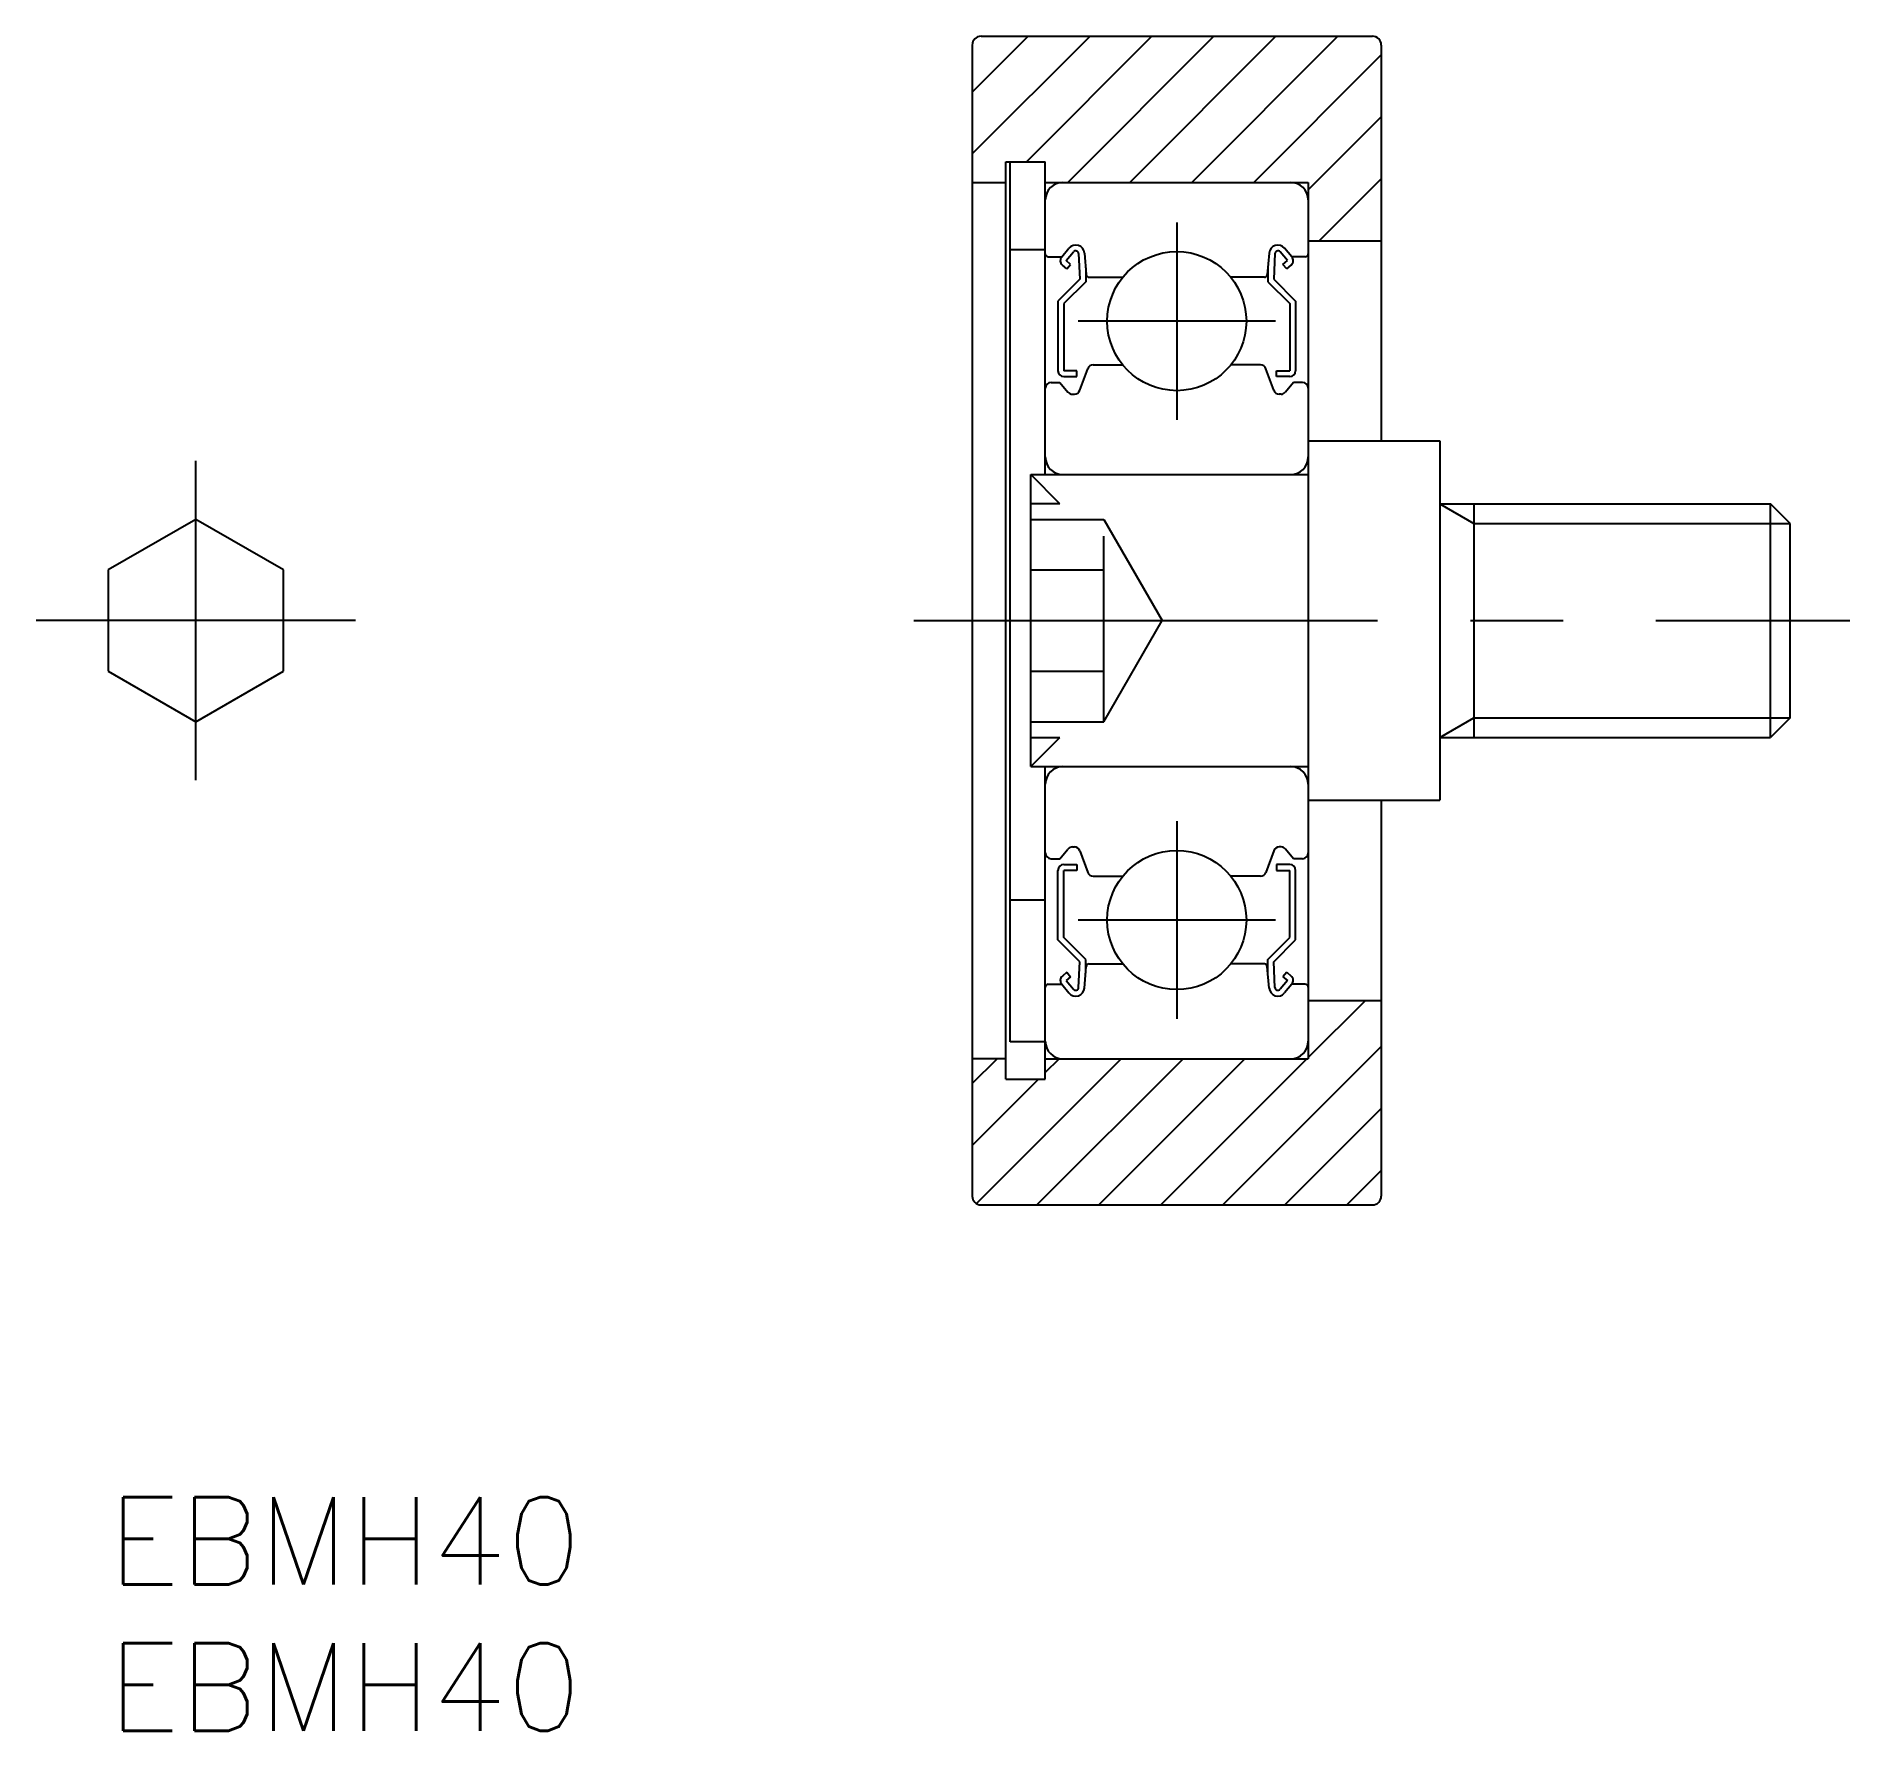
# Model space of a CAD drawing. Extents: x -2.5 to 59.6, y -8 to 50.
import ezdxf

# ---------------------------------------------------------------- set-up
doc = ezdxf.new("R2010")
doc.units = 0
doc.header["$LTSCALE"] = 0.5
doc.linetypes.add('CENTER', pattern=[50.8, 31.75, -6.35, 6.35, -6.35])
doc.linetypes.add('DASHED', pattern=[19.05, 12.7, -6.35])
for name, color, linetype in [('MSM_CENTER', 1, 'CENTER'), ('MSM_CONTINUOUS', 7, 'CONTINUOUS'), ('MSM_DASHED', 4, 'DASHED'), ('MSM_NARROW', 5, 'CONTINUOUS'), ('MSM_PART_NUMBER', 7, 'CONTINUOUS')]:
    doc.layers.add(name, color=color, linetype=linetype)
doc.styles.get("Standard").update_dxf_attribs({"font": 'txt.shx', "height": 3, "bigfont": 'bigfont.shx'})

# ---------------------------------------------------------------- blocks, each defined once
blk = doc.blocks.new('*U10')
at = {"layer": 'MSM_PART_NUMBER'}
blk.add_text('EBMH40', height=3, dxfattribs=at).set_placement((0, -3))
blk = doc.blocks.new('*U11')
at = {"layer": 'MSM_PART_NUMBER'}
blk.add_text('EBMH40', height=3, dxfattribs=at).set_placement((0, -8))

msp = doc.modelspace()

# ---------------------------------------------------------------- linework, layer by layer
at = {"layer": 'MSM_CENTER'}
for p, q in [((36.576, 43.631), (36.576, 36.869)), ((39.957, 40.25), (33.195, 40.25)), ((3, 24.536), (3, 35.464)), ((8.464, 30), (-2.464, 30)), ((27.576, 30), (59.611, 30)), ((36.576, 23.131), (36.576, 16.369)), ((39.957, 19.75), (33.195, 19.75))]:
    msp.add_line(p, q, dxfattribs=at)
at = {"layer": 'MSM_CONTINUOUS'}
for p, q in [((29.576, 49.7), (29.576, 10.3)), ((29.876, 50), (43.276, 50)), ((43.576, 49.7), (43.576, 36.149)), ((30.726, 45.7), (32.076, 45.7)), ((30.726, 14.3), (30.726, 45.7)), ((30.876, 15.58), (30.876, 45.7)), ((32.076, 35), (32.076, 45.7)), ((29.576, 45), (30.726, 45)), ((32.076, 45), (41.076, 45)), ((41.076, 45), (41.076, 15)), ((41.076, 43), (43.576, 43)), ((30.876, 42.7), (32.076, 42.7)), ((32.176, 42.45), (32.636, 42.45)), ((32.636, 42.45), (32.886, 42.747)), ((32.789, 42.321), (33.04, 42.619)), ((32.942, 42.193), (32.789, 42.321)), ((33.216, 42.56), (33.259, 41.683)), ((33.415, 42.581), (33.479, 41.841)), ((39.738, 42.581), (39.673, 41.841)), ((39.936, 42.56), (39.893, 41.683)), ((40.363, 42.321), (40.113, 42.619)), ((40.21, 42.193), (40.363, 42.321)), ((40.516, 42.45), (40.267, 42.747)), ((40.976, 42.45), (40.516, 42.45)), ((33.259, 41.683), (32.509, 40.933)), ((32.814, 42.04), (32.661, 42.168)), ((33.459, 41.6), (32.709, 40.85)), ((32.814, 42.04), (32.942, 42.193)), ((33.459, 42.07), (33.459, 41.6)), ((33.579, 41.75), (34.727, 41.75)), ((39.574, 41.75), (38.426, 41.75)), ((39.693, 42.07), (39.693, 41.6)), ((39.693, 41.6), (40.443, 40.85)), ((39.893, 41.683), (40.643, 40.933)), ((40.338, 42.04), (40.21, 42.193)), ((40.338, 42.04), (40.491, 42.168)), ((32.509, 40.933), (32.509, 38.55)), ((32.709, 40.85), (32.709, 38.55)), ((40.443, 40.85), (40.443, 38.55)), ((40.643, 40.933), (40.643, 38.55)), ((33.159, 38.55), (32.709, 38.55)), ((33.159, 38.35), (33.159, 38.55)), ((33.258, 37.882), (33.526, 38.618)), ((33.714, 38.75), (34.727, 38.75)), ((39.438, 38.75), (38.426, 38.75)), ((39.894, 37.882), (39.626, 38.618)), ((39.993, 38.35), (39.993, 38.55)), ((39.993, 38.55), (40.443, 38.55)), ((32.276, 38.15), (32.576, 38.15)), ((32.576, 38.15), (32.852, 37.821)), ((32.709, 38.35), (33.159, 38.35)), ((40.443, 38.35), (39.993, 38.35)), ((40.576, 38.15), (40.301, 37.821)), ((40.876, 38.15), (40.576, 38.15)), ((33.005, 37.75), (33.07, 37.75)), ((40.147, 37.75), (40.082, 37.75)), ((41.076, 36.149), (45.576, 36.149)), ((45.576, 36.149), (45.576, 23.851)), ((31.576, 35), (41.076, 35)), ((31.576, 25), (31.576, 35)), ((45.576, 34), (56.9, 34)), ((46.748, 34), (46.748, 26)), ((56.9, 26), (56.9, 34)), ((57.576, 33.323), (56.9, 34)), ((3, 33.464), (0, 31.732)), ((6, 31.732), (3, 33.464)), ((57.576, 26.676), (57.576, 33.323)), ((0, 31.732), (0, 28.268)), ((6, 28.268), (6, 31.732)), ((0, 28.268), (3, 26.536)), ((3, 26.536), (6, 28.268)), ((57.576, 26.676), (56.9, 26)), ((45.576, 26), (56.9, 26)), ((31.576, 25), (41.076, 25)), ((32.076, 14.3), (32.076, 25)), ((41.076, 23.851), (45.576, 23.851)), ((43.576, 23.851), (43.576, 10.3)), ((32.276, 21.85), (32.576, 21.85)), ((32.576, 21.85), (32.852, 22.179)), ((33.005, 22.25), (33.07, 22.25)), ((33.258, 22.118), (33.526, 21.382)), ((39.894, 22.118), (39.626, 21.382)), ((40.147, 22.25), (40.082, 22.25)), ((40.576, 21.85), (40.301, 22.179)), ((40.876, 21.85), (40.576, 21.85)), ((32.509, 19.067), (32.509, 21.45)), ((32.709, 21.65), (33.159, 21.65)), ((33.159, 21.45), (32.709, 21.45)), ((32.709, 19.15), (32.709, 21.45)), ((33.159, 21.65), (33.159, 21.45)), ((33.714, 21.25), (34.727, 21.25)), ((39.438, 21.25), (38.426, 21.25)), ((39.993, 21.65), (39.993, 21.45)), ((40.443, 21.65), (39.993, 21.65)), ((39.993, 21.45), (40.443, 21.45)), ((40.443, 19.15), (40.443, 21.45)), ((40.643, 19.067), (40.643, 21.45)), ((32.076, 20.424), (30.876, 20.424)), ((33.259, 18.317), (32.509, 19.067)), ((33.459, 18.4), (32.709, 19.15)), ((39.693, 18.4), (40.443, 19.15)), ((39.893, 18.317), (40.643, 19.067)), ((33.216, 17.44), (33.259, 18.317)), ((33.415, 17.419), (33.479, 18.159)), ((33.459, 17.93), (33.459, 18.4)), ((33.579, 18.25), (34.727, 18.25)), ((39.574, 18.25), (38.426, 18.25)), ((39.738, 17.419), (39.673, 18.159)), ((39.693, 17.93), (39.693, 18.4)), ((39.936, 17.44), (39.893, 18.317)), ((32.176, 17.55), (32.636, 17.55)), ((32.636, 17.55), (32.886, 17.253)), ((32.814, 17.96), (32.661, 17.832)), ((32.942, 17.807), (32.789, 17.679)), ((32.789, 17.679), (33.04, 17.381)), ((32.814, 17.96), (32.942, 17.807)), ((40.363, 17.679), (40.113, 17.381)), ((40.338, 17.96), (40.21, 17.807)), ((40.21, 17.807), (40.363, 17.679)), ((40.516, 17.55), (40.267, 17.253)), ((40.338, 17.96), (40.491, 17.832)), ((40.976, 17.55), (40.516, 17.55)), ((41.076, 17), (43.576, 17)), ((32.076, 15.58), (30.876, 15.58)), ((30.726, 15), (29.576, 15)), ((32.076, 15), (41.076, 15)), ((30.726, 14.3), (32.076, 14.3)), ((29.876, 10), (43.276, 10))]:
    msp.add_line(p, q, dxfattribs=at)
for centre in [(36.576, 40.25), (36.576, 19.75)]:
    msp.add_circle(centre, 2.381, dxfattribs=at)
for centre, radius, start, end in [((29.876, 49.7), 0.3, 90, 180), ((43.276, 49.7), 0.3, 0, 90), ((32.676, 44.4), 0.6, 90, 180), ((40.476, 44.4), 0.6, 0, 90), ((33.116, 42.555), 0.3, 4.99676, 140.00293), ((40.037, 42.555), 0.3, 39.99707, 175.00324), ((32.176, 42.55), 0.1, 180, 270), ((32.789, 42.321), 0.2, 140.00293, 230.08703), ((33.116, 42.555), 0.1, 2.81982, 140.00215), ((40.036, 42.555), 0.1, 39.99785, 177.18018), ((40.363, 42.321), 0.2, 309.91297, 39.99707), ((40.976, 42.55), 0.1, 270, 0), ((33.579, 41.85), 0.1, 184.99676, 269.9995), ((39.574, 41.85), 0.1, 270.0005, 355.00324), ((32.709, 38.55), 0.2, 180, 270), ((33.714, 38.55), 0.2, 90, 159.99139), ((39.438, 38.55), 0.2, 20.00861, 90), ((40.443, 38.55), 0.2, 270, 0), ((32.276, 37.95), 0.2, 90, 180), ((33.07, 37.95), 0.2, 270, 339.99139), ((40.082, 37.95), 0.2, 200.00861, 270), ((40.876, 37.95), 0.2, 0, 90), ((33.005, 37.95), 0.2, 219.99503, 270), ((40.147, 37.95), 0.2, 270, 320.00497), ((32.676, 35.6), 0.6, 180, 270), ((40.476, 35.6), 0.6, 270, 0), ((32.676, 24.4), 0.6, 90, 180), ((40.476, 24.4), 0.6, 0, 90), ((32.276, 22.05), 0.2, 180, 270), ((33.005, 22.05), 0.2, 90, 140.00497), ((33.07, 22.05), 0.2, 20.00861, 90), ((40.082, 22.05), 0.2, 90, 159.99139), ((40.147, 22.05), 0.2, 39.99503, 90), ((40.876, 22.05), 0.2, 270, 0), ((32.709, 21.45), 0.2, 90, 180), ((33.714, 21.45), 0.2, 200.00861, 270), ((39.438, 21.45), 0.2, 270, 339.99139), ((40.443, 21.45), 0.2, 0, 90), ((33.579, 18.15), 0.1, 90.0005, 175.00324), ((39.574, 18.15), 0.1, 4.99676, 89.9995), ((32.176, 17.45), 0.1, 90, 180), ((32.789, 17.679), 0.2, 129.91297, 219.99707), ((33.116, 17.445), 0.3, 219.99707, 355.00324), ((33.116, 17.445), 0.1, 219.99785, 357.18018), ((40.037, 17.445), 0.3, 184.99676, 320.00293), ((40.036, 17.445), 0.1, 182.81982, 320.00215), ((40.363, 17.679), 0.2, 320.00293, 50.08703), ((40.976, 17.45), 0.1, 0, 90), ((32.676, 15.6), 0.6, 180, 270), ((40.476, 15.6), 0.6, 270, 0), ((29.876, 10.3), 0.3, 180, 270), ((43.276, 10.3), 0.3, 270, 0)]:
    msp.add_arc(centre, radius, start, end, dxfattribs=at)
at = {"layer": 'MSM_DASHED'}
for p, q in [((32.576, 34), (31.576, 35)), ((32.576, 34), (31.576, 34)), ((31.576, 33.464), (34.076, 33.464)), ((34.076, 33.464), (36.076, 30)), ((34.076, 26.536), (34.076, 33.464)), ((31.576, 31.732), (34.076, 31.732)), ((34.076, 26.536), (36.076, 30)), ((31.576, 28.268), (34.076, 28.268)), ((31.576, 26.536), (34.076, 26.536)), ((31.576, 26), (32.576, 26)), ((31.576, 25), (32.576, 26))]:
    msp.add_line(p, q, dxfattribs=at)
at = {"layer": 'MSM_NARROW'}
for p, q in [((29.576, 48.092), (31.484, 50)), ((29.576, 45.971), (33.606, 50)), ((31.427, 45.7), (35.727, 50)), ((32.848, 45), (37.848, 50)), ((34.97, 45), (39.97, 50)), ((37.091, 45), (42.091, 50)), ((39.212, 45), (43.576, 49.364)), ((41.076, 44.743), (43.576, 47.243)), ((41.455, 43), (43.576, 45.121)), ((45.576, 34), (46.748, 33.323)), ((46.748, 33.323), (57.576, 33.323)), ((45.576, 26), (46.748, 26.676)), ((46.748, 26.676), (57.576, 26.676)), ((41.076, 15.044), (43.032, 17)), ((29.576, 14.151), (30.425, 15)), ((29.715, 10.047), (34.668, 15)), ((31.789, 10), (36.789, 15)), ((32.076, 14.529), (32.558, 15.012)), ((33.911, 10), (38.911, 15)), ((36.032, 10), (41.032, 15)), ((38.153, 10), (43.576, 15.423)), ((29.576, 12.029), (31.847, 14.3)), ((40.275, 10), (43.576, 13.302)), ((42.396, 10), (43.576, 11.18))]:
    msp.add_line(p, q, dxfattribs=at)

# ---------------------------------------------------------------- block references
at = {"layer": 'MSM_CONTINUOUS'}
for name in ['*U10', '*U11']:
    msp.add_blockref(name, (0, 0), dxfattribs=at)

doc.saveas('drawing.dxf')
